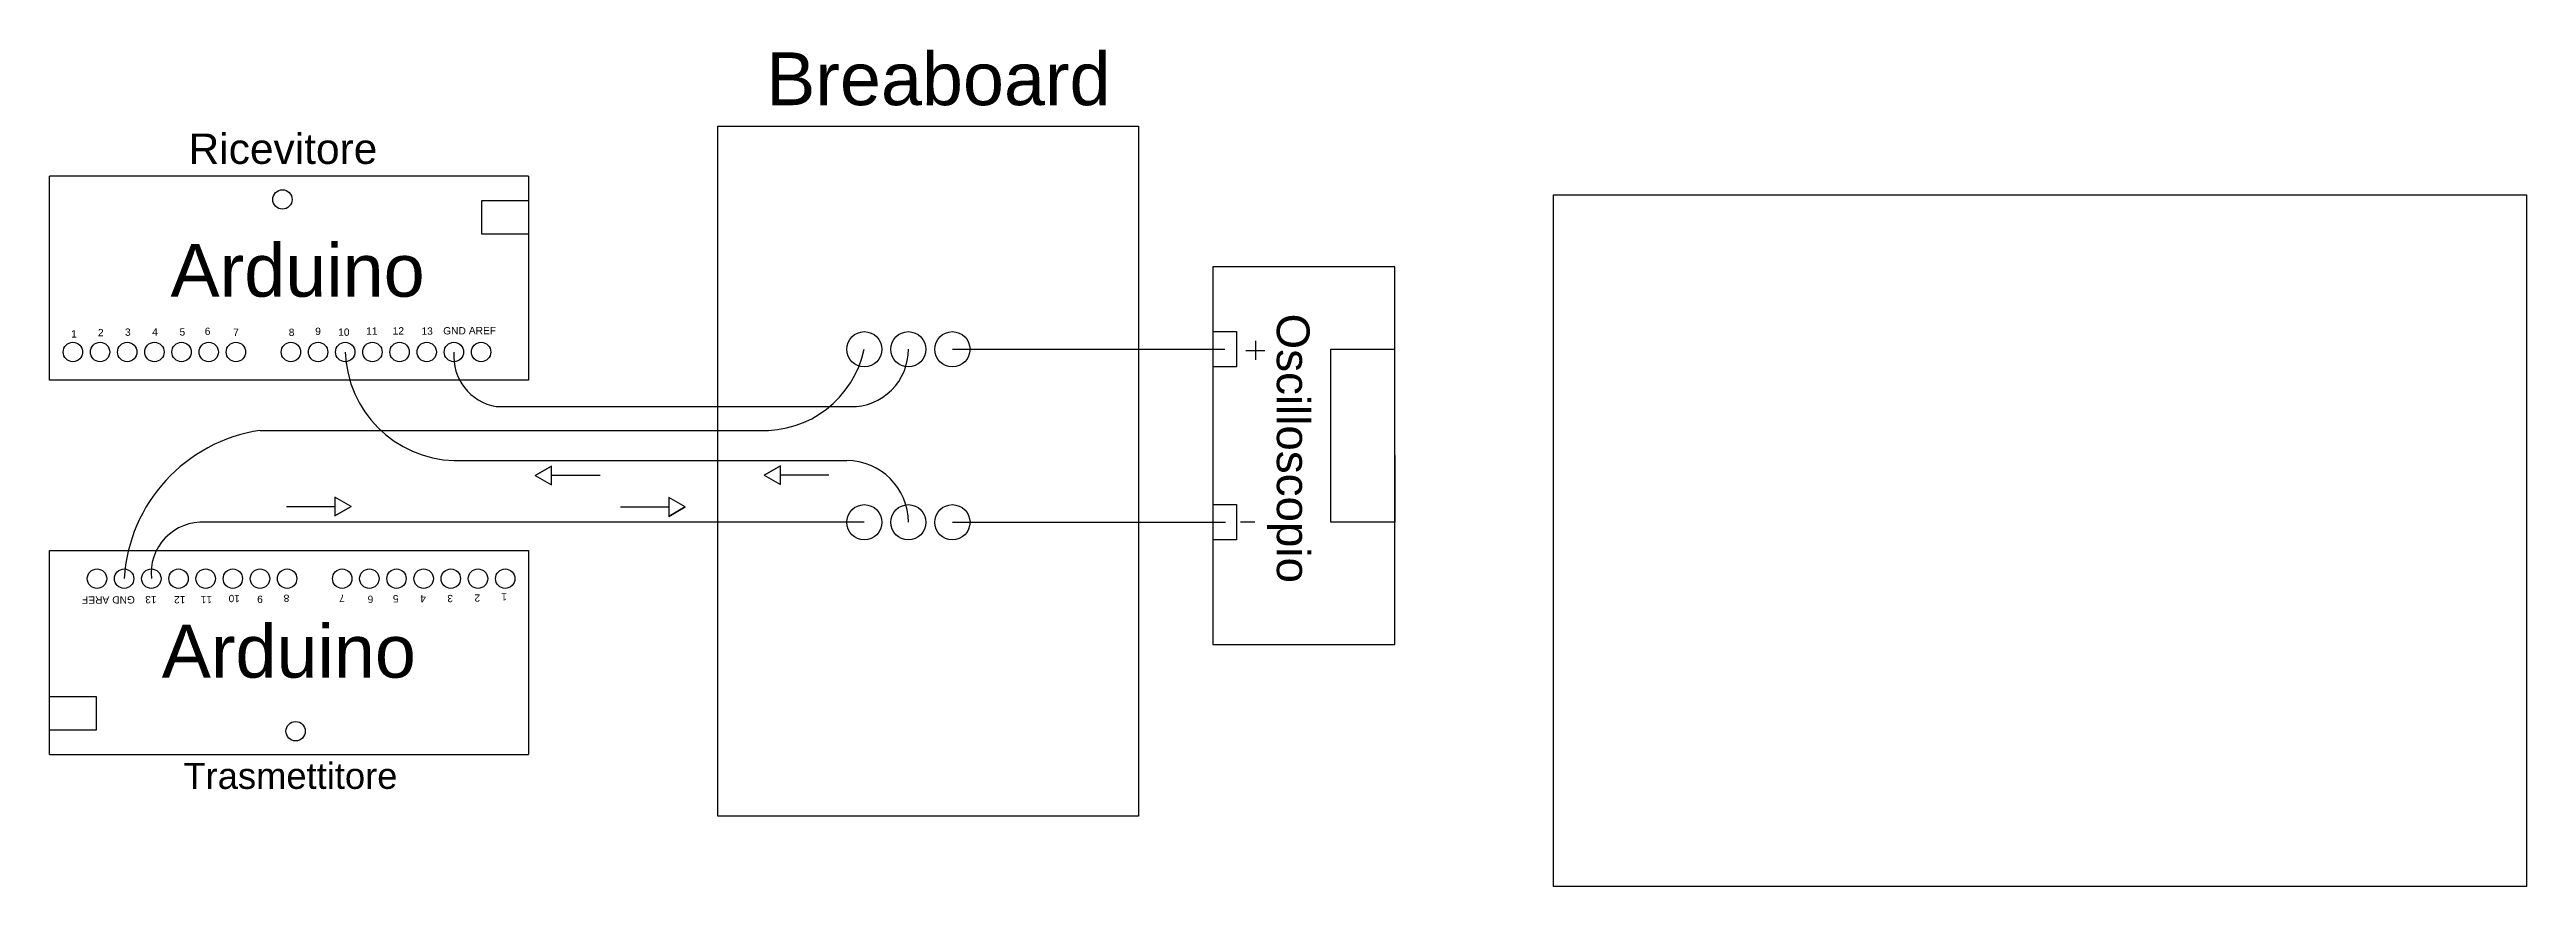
# Model space of a CAD drawing. Header units: millimetres. Extents: x 0 to 910, y 0 to 210.
# Drawn here: x 348 to 910, y 7 to 197 of the extents above; entities that cross this region are included whole.
import ezdxf

# ---------------------------------------------------------------- set-up
doc = ezdxf.new("R2010")
doc.units = ezdxf.units.MM
doc.header["$XCLIPFRAME"] = 2
doc.layers.add('Base', color=7, linetype='Continuous', true_color=0xff1a1a)
doc.layers.add('Collegamenti', color=83, linetype='Continuous')
doc.layers.add('Terzo circuito', color=184, linetype='Continuous')
doc.styles.get("Standard").update_dxf_attribs({"font": 'arial.ttf'})
picture_1 = doc.add_image_def('image1.png', size_in_pixel=(1920, 1080))
pattern_1 = [(0, (0, 0), (0, 6.985), [5.08, -1.905]), (90, (0, 0), (-6.985, 4e-16), [5.08, -1.905])]

msp = doc.modelspace()

# ---------------------------------------------------------------- hatches: boundary and pattern name
at = {"layer": 'Collegamenti'}
h = msp.add_hatch(dxfattribs=at)
h.set_pattern_fill('ANGLE', color=256)
h.set_pattern_definition(pattern_1)
h.paths.add_polyline_path([(416.73, 93.34), (413.03, 95.48), (413.03, 91.2)])
h = msp.add_hatch(dxfattribs=at)
h.set_pattern_fill('ANGLE', color=256)
h.set_pattern_definition([(0, (75.88, -0.1056), (0, 6.985), [5.08, -1.905]), (90, (75.88, -0.1056), (-6.985, 4e-16), [5.08, -1.905])])
h.paths.add_polyline_path([(492.61, 93.23), (488.91, 95.37), (488.91, 91.1)])
at = {"layer": 'Terzo circuito'}
h = msp.add_hatch(dxfattribs=at)
h.set_pattern_fill('ANGLE', color=256)
h.set_pattern_definition([(0, (3.701, -0.971), (0, 6.985), [5.08, -1.905]), (90, (3.701, -0.971), (-6.985, 4e-16), [5.08, -1.905])])
h.paths.add_polyline_path([(458.54, 100.37), (462.24, 98.23), (462.24, 102.5)])
h = msp.add_hatch(dxfattribs=at)
h.set_pattern_fill('ANGLE', color=256)
h.set_pattern_definition([(0, (55.614, -0.9126), (0, 6.985), [5.08, -1.905]), (90, (55.614, -0.9126), (-6.985, 4e-16), [5.08, -1.905])])
h.paths.add_polyline_path([(510.46, 100.43), (514.16, 98.29), (514.16, 102.56)])
h = msp.add_hatch(dxfattribs=at)
h.set_pattern_fill('ANGLE', color=256)
h.set_pattern_definition(pattern_1)
h.paths.add_polyline_path([(514.16, 102.56), (510.46, 100.43), (514.16, 98.29)])
h = msp.add_hatch(dxfattribs=at)
h.set_pattern_fill('ANGLE', color=256)
h.set_pattern_definition([(0, (6e-07, -3e-08), (0, 6.985), [5.08, -1.905]), (90, (6e-07, -3e-08), (-6.985, 4e-16), [5.08, -1.905])])
h.paths.add_polyline_path([(416.73, 93.34), (413.03, 95.48), (413.03, 91.2)])
h = msp.add_hatch(dxfattribs=at)
h.set_pattern_fill('ANGLE', color=256)
h.set_pattern_definition([(0, (5.4656, -0.1405), (0, 6.985), [5.08, -1.905]), (90, (5.4656, -0.1405), (-6.985, 4e-16), [5.08, -1.905])])
h.paths.add_polyline_path([(422.2, 93.2), (418.5, 95.34), (418.5, 91.06)])
h = msp.add_hatch(dxfattribs=at)
h.set_pattern_fill('ANGLE', color=256)
h.set_pattern_definition([(0, (75.835, -0.118), (0, 6.985), [5.08, -1.905]), (90, (75.835, -0.118), (-6.985, 4e-16), [5.08, -1.905])])
h.paths.add_polyline_path([(492.57, 93.22), (488.87, 95.36), (488.87, 91.08)])

# ---------------------------------------------------------------- linework, layer by layer
at = {"layer": 'Base'}
msp.add_line((449.67, 115.99), (530.11, 115.99), dxfattribs=at)
for centre, radius, start, end in [((451.66, 127.45), 11.64, 175.4272, 260.138), ((530.29, 128.9), 12.92, 269.2006, 0.4111)]:
    msp.add_arc(centre, radius, start, end, dxfattribs=at)
at = {"layer": 'Collegamenti'}
for p, q in [((553.21, 129), (615.03, 129)), ((396.05, 110.58), (509.34, 110.58)), ((440.13, 103.75), (529.21, 103.75)), ((402.05, 93.34), (413.03, 93.34)), ((416.73, 93.34), (413.03, 95.48)), ((413.03, 95.48), (413.03, 91.2)), ((416.73, 93.34), (413.03, 91.2)), ((413.03, 91.2), (416.73, 93.34)), ((477.88, 93.22), (488.87, 93.22)), ((492.57, 93.22), (488.87, 95.36)), ((488.87, 95.36), (488.87, 91.08)), ((492.57, 93.22), (488.87, 91.08)), ((488.87, 91.08), (492.57, 93.22)), ((533.21, 89.75), (383.63, 89.75)), ((553.21, 89.75), (615.18, 89.75))]:
    msp.add_line(p, q, dxfattribs=at)
for centre, radius, start, end in [((440.86, 129.22), 25.48, 181.8924, 268.3501), ((510.37, 133.93), 23.37, 267.4975, 347.8076), ((401.36, 74.76), 36.21, 98.442, 176.5137), ((529.21, 89.75), 14, 0, 90), ((382.91, 78.18), 11.59, 86.4528, 186.0194)]:
    msp.add_arc(centre, radius, start, end, dxfattribs=at)
at = {"layer": 'Terzo circuito'}
for p, q in [((499.95, 23.06), (499.95, 179.65)), ((499.95, 179.65), (595.46, 179.65)), ((595.46, 179.65), (595.46, 23.06)), ((457, 168.27), (348.28, 168.27)), ((348.28, 121.99), (348.28, 168.27)), ((457, 168.27), (457, 121.99)), ((457, 162.68), (446.31, 162.68)), ((446.31, 162.68), (446.31, 155.22)), ((446.31, 155.22), (457, 155.22)), ((612.34, 147.74), (612.34, 62.04)), ((653.63, 147.74), (612.34, 147.74)), ((653.63, 62.04), (653.63, 147.74)), ((612.34, 133), (617.72, 133)), ((617.72, 133), (617.72, 125)), ((621.98, 130.89), (621.98, 126.64)), ((617.72, 125), (612.34, 125)), ((619.83, 128.74), (624.13, 128.74)), ((639.11, 89.81), (639.11, 129)), ((639.11, 129), (653.63, 129)), ((457, 121.99), (348.28, 121.99)), ((458.54, 100.37), (462.24, 102.5)), ((462.24, 102.5), (458.54, 100.37)), ((462.24, 98.23), (462.24, 102.5)), ((510.46, 100.43), (514.16, 102.56)), ((514.16, 102.56), (510.46, 100.43)), ((514.16, 98.29), (514.16, 102.56)), ((653.63, 104.89), (653.63, 89.81)), ((458.54, 100.37), (462.24, 98.23)), ((473.23, 100.37), (462.24, 100.37)), ((510.46, 100.43), (514.16, 98.29)), ((525.14, 100.43), (514.16, 100.43)), ((612.34, 93.75), (617.72, 93.75)), ((617.72, 93.75), (617.72, 85.75)), ((617.72, 85.75), (612.34, 85.75)), ((618.59, 89.83), (621.87, 89.83)), ((653.63, 89.81), (639.11, 89.81)), ((348.28, 37.07), (348.28, 83.35)), ((348.28, 83.35), (457, 83.35)), ((457, 83.35), (457, 37.07)), ((612.34, 62.04), (653.63, 62.04)), ((358.97, 50.12), (348.28, 50.12)), ((358.97, 42.66), (358.97, 50.12)), ((348.28, 42.66), (358.97, 42.66)), ((348.28, 37.07), (457, 37.07)), ((595.46, 23.06), (499.95, 23.06))]:
    msp.add_line(p, q, dxfattribs=at)
for centre, radius in [((401.14, 162.99), 2.2), ((353.58, 128.38), 2.2), ((359.74, 128.38), 2.2), ((365.91, 128.38), 2.2), ((372.08, 128.38), 2.2), ((378.24, 128.38), 2.2), ((384.41, 128.38), 2.2), ((390.58, 128.38), 2.2), ((403.06, 128.38), 2.2), ((409.23, 128.38), 2.2), ((415.39, 128.38), 2.2), ((421.56, 128.38), 2.2), ((427.73, 128.38), 2.2), ((433.89, 128.38), 2.2), ((440.06, 128.38), 2.2), ((446.23, 128.38), 2.2), ((533.21, 129), 4), ((543.21, 129), 4), ((553.21, 129), 4), ((533.21, 89.75), 4), ((543.21, 89.75), 4), ((553.21, 89.75), 4), ((359.05, 76.96), 2.2), ((365.21, 76.96), 2.2), ((371.38, 76.96), 2.2), ((377.55, 76.96), 2.2), ((383.71, 76.96), 2.2), ((389.88, 76.96), 2.2), ((396.05, 76.96), 2.2), ((402.21, 76.96), 2.2), ((414.7, 76.96), 2.2), ((420.86, 76.96), 2.2), ((427.03, 76.96), 2.2), ((433.2, 76.96), 2.2), ((439.36, 76.96), 2.2), ((445.53, 76.96), 2.2), ((451.7, 76.96), 2.2), ((404.13, 42.35), 2.2)]:
    msp.add_circle(centre, radius, dxfattribs=at)

# ---------------------------------------------------------------- texts
for s, height, p in [('Breaboard', 11.983, (510.94, 184.38)), ('Ricevitore', 6.899, (379.84, 171.05)), ('Arduino', 11.983, (375.73, 140.93)), ('1', 1.66, (353.16, 131.67)), ('2', 1.66, (359.26, 131.96)), ('3', 1.66, (365.41, 132.06)), ('4', 1.66, (371.57, 132.1)), ('5', 1.66, (377.78, 132.1)), ('6', 1.66, (383.5, 132.25)), ('7', 1.66, (389.95, 132.01)), ('8', 1.66, (402.57, 132.01)), ('9', 1.66, (408.58, 132.25)), ('10', 1.656, (413.79, 132.06)), ('11', 1.656, (420.13, 132.3)), ('12', 1.656, (426.16, 132.35)), ('13', 1.656, (432.69, 132.3)), ('GND', 1.656, (437.63, 132.37)), ('AREF', 1.656, (443.45, 132.42)), ('Arduino', 11.983, (373.74, 54.5)), ('Trasmettitore', 5.9035, (378.67, 29.26))]:
    msp.add_text(s, height=height, dxfattribs=at).set_placement(p)
for s, height, rotation, p in [('Oscilloscopio', 7.4263, 270, (626.85, 137.09)), ('10', 1.656, 180, (391.49, 73.28)), ('9', 1.66, 180, (396.7, 73.09)), ('8', 1.66, 180, (402.7, 73.33)), ('7', 1.66, 180, (415.32, 73.33)), ('6', 1.66, 180, (421.77, 73.09)), ('5', 1.66, 180, (427.49, 73.23)), ('4', 1.66, 180, (433.7, 73.23)), ('3', 1.66, 180, (439.86, 73.28)), ('2', 1.66, 180, (446.02, 73.38)), ('1', 1.66, 180, (452.11, 73.66)), ('AREF', 1.656, 180, (361.82, 72.92)), ('GND', 1.656, 180, (367.65, 72.97)), ('13', 1.656, 180, (372.58, 73.04)), ('12', 1.656, 180, (379.12, 72.99)), ('11', 1.656, 180, (385.15, 73.04))]:
    msp.add_text(s, height=height, rotation=rotation, dxfattribs=at).set_placement(p)

# ---------------------------------------------------------------- pictures from other files: only their frames are drawn
image = msp.add_image(picture_1, insert=(516.16, -73.49), size_in_units=(630.11, 354.44))
image.set_boundary_path([(528.21, 355.763), (1201.075, 833.84)])

doc.saveas('drawing.dxf')
